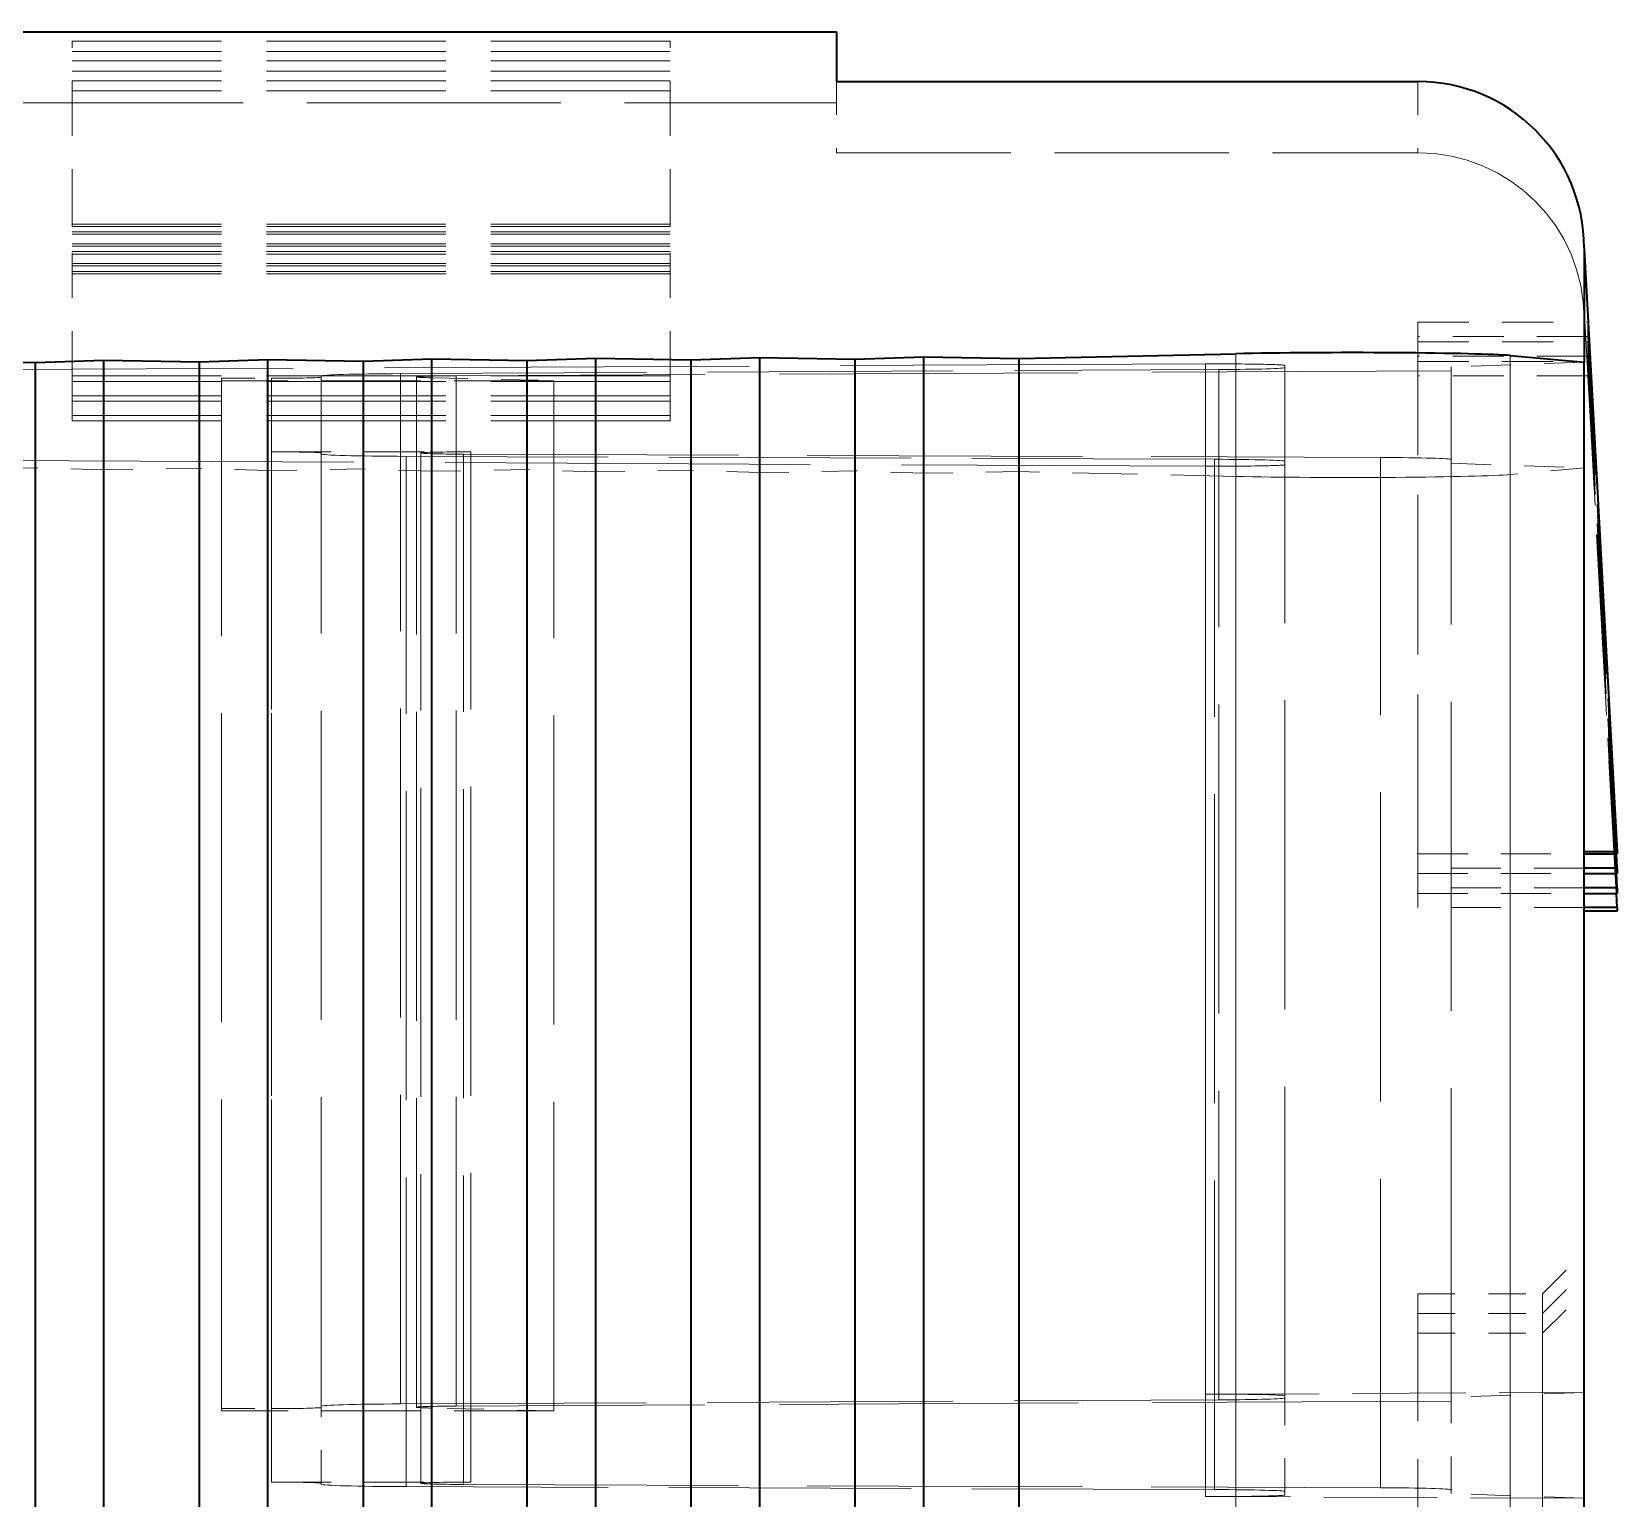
# Model space of a CAD drawing. Extents: x 23 to 587, y 4 to 413.
# Drawn here: x 105.003 to 109.774, y 251.631 to 256.043 of the extents above; entities that cross this region are included whole.
import ezdxf

# ---------------------------------------------------------------- set-up
doc = ezdxf.new("R2010")
doc.units = 0
doc.linetypes.add('DASHED', pattern=[15, 12, -3])
doc.layers.get('0').update_dxf_attribs({"lineweight": 13})

# ---------------------------------------------------------------- blocks, each defined once
blk = doc.blocks.new('BLOCK6915')
at = {"color": 7, "lineweight": 35, "ltscale": 0.1275}
blk.add_line((30.4, 83.885), (35.5, 83.885), dxfattribs=at)
at = {"color": 7, "lineweight": 35, "ltscale": 0.007498}
blk.add_line((35.5, 83.885), (35.5, 83.5851), dxfattribs=at)
at = {"color": 7, "linetype": 'DASHED', "lineweight": 13, "ltscale": 0.09}
for p, q in [((34.5, 83.828), (30.9, 83.828)), ((34.5, 83.7662), (30.9, 83.7662)), ((34.5, 83.7091), (30.9, 83.7091)), ((34.5, 83.6473), (30.9, 83.6473)), ((34.5, 83.5903), (30.9, 83.5903)), ((34.5, 83.5285), (30.9, 83.5285)), ((34.5, 82.7283), (30.9, 82.7283)), ((34.5, 82.714), (30.9, 82.714)), ((34.5, 82.6807), (30.9, 82.6807)), ((34.5, 82.6665), (30.9, 82.6665)), ((34.5, 82.6094), (30.9, 82.6094)), ((34.5, 82.5952), (30.9, 82.5952)), ((34.5, 82.5619), (30.9, 82.5619)), ((34.5, 82.5477), (30.9, 82.5477)), ((34.5, 82.4906), (30.9, 82.4906)), ((34.5, 82.4764), (30.9, 82.4764)), ((34.5, 82.4431), (30.9, 82.4431)), ((34.5, 82.4288), (30.9, 82.4288)), ((34.5, 81.8143), (30.9, 81.8143)), ((34.5, 81.781), (30.9, 81.781)), ((34.5, 81.6954), (30.9, 81.6954)), ((34.5, 81.6622), (30.9, 81.6622)), ((34.5, 81.5766), (30.9, 81.5766)), ((34.5, 81.5433), (30.9, 81.5433))]:
    blk.add_line(p, q, dxfattribs=at)
at = {"color": 7, "linetype": 'DASHED', "lineweight": 13, "ltscale": 0.027492}
for p, q in [((30.9, 82.7283), (30.9, 83.828)), ((34.5, 82.7283), (34.5, 83.828))]:
    blk.add_line(p, q, dxfattribs=at)
at = {"color": 7, "linetype": 'DASHED', "lineweight": 13, "ltscale": 0.010695}
for p, q in [((35.5, 83.5851), (35.5, 83.1573)), ((39, 83.5851), (39, 83.1573))]:
    blk.add_line(p, q, dxfattribs=at)
at = {"color": 7, "lineweight": 35, "ltscale": 0.0875}
blk.add_line((35.5, 83.5851), (39, 83.5851), dxfattribs=at)
at = {"color": 7, "linetype": 'DASHED', "lineweight": 13, "ltscale": 0.1275}
blk.add_line((30.4, 83.4572), (35.5, 83.4572), dxfattribs=at)
at = {"color": 7, "linetype": 'DASHED', "lineweight": 13, "ltscale": 0.0875}
blk.add_line((35.5, 83.1573), (39, 83.1573), dxfattribs=at)
at = {"color": 7, "linetype": 'DASHED', "lineweight": 13, "ltscale": 0.000356486}
for p, q in [((30.9, 82.714), (30.9, 82.7283)), ((34.5, 82.714), (34.5, 82.7283)), ((31.8, 75.5873), (31.8, 75.6016))]:
    blk.add_line(p, q, dxfattribs=at)
at = {"color": 7, "linetype": 'DASHED', "lineweight": 13, "ltscale": 0.022494}
for p, q in [((30.9, 81.8143), (30.9, 82.714)), ((34.5, 81.8143), (34.5, 82.714))]:
    blk.add_line(p, q, dxfattribs=at)
at = {"color": 7, "linetype": 'DASHED', "lineweight": 13, "ltscale": 0.008912}
blk.add_line((39.9985, 82.6048), (39.9985, 82.2483), dxfattribs=at)
at = {"color": 7, "lineweight": 35, "ltscale": 0.017202}
blk.add_line((40, 82.5854), (40, 81.8973), dxfattribs=at)
at = {"color": 7, "lineweight": 35, "ltscale": 0.090801}
blk.add_line((40, 82.5773), (40.2, 78.9507), dxfattribs=at)
at = {"color": 7, "linetype": 'DASHED', "lineweight": 13, "ltscale": 0.090801}
blk.add_line((40, 82.2208), (40.2, 78.5942), dxfattribs=at)
at = {"color": 7, "linetype": 'DASHED', "lineweight": 13, "ltscale": 0.025589}
for p, q in [((39, 82.1379), (40.0236, 82.1379)), ((40.0236, 82.0524), (39, 82.0524)), ((39, 82.0191), (40.0236, 82.0191)), ((40.0236, 81.9336), (39, 81.9336)), ((39, 81.9003), (40.0236, 81.9003)), ((40.0236, 81.8147), (39, 81.8147))]:
    blk.add_line(p, q, dxfattribs=at)
at = {"color": 7, "linetype": 'DASHED', "lineweight": 13, "ltscale": 0.079977}
blk.add_line((39, 78.9389), (39, 82.1379), dxfattribs=at)
at = {"color": 7, "linetype": 'DASHED', "lineweight": 13, "ltscale": 0.080099}
for p, q in [((40.2, 78.9389), (40.0236, 82.1379)), ((40.2, 78.82), (40.0236, 82.0191)), ((40.2, 78.7012), (40.0236, 81.9003))]:
    blk.add_line(p, q, dxfattribs=at)
at = {"color": 7, "linetype": 'DASHED', "lineweight": 13, "ltscale": 0.002139}
for p, q in [((40.0236, 82.1379), (40.0236, 82.0524)), ((40.0236, 82.0191), (40.0236, 81.9336)), ((40.0236, 81.9003), (40.0236, 81.8147)), ((30.9, 81.6954), (30.9, 81.781)), ((34.5, 81.6954), (34.5, 81.781)), ((30.9, 81.5766), (30.9, 81.6622)), ((34.5, 81.5766), (34.5, 81.6622)), ((39, 78.8533), (39, 78.9389)), ((39, 78.7345), (39, 78.82)), ((39, 78.6156), (39, 78.7012))]:
    blk.add_line(p, q, dxfattribs=at)
at = {"color": 7, "linetype": 'DASHED', "lineweight": 13, "ltscale": 0.077957}
for p, q in [((40.1953, 78.9388), (40.0236, 82.0524)), ((40.1953, 78.82), (40.0236, 81.9336)), ((40.1953, 78.7012), (40.0236, 81.8147))]:
    blk.add_line(p, q, dxfattribs=at)
at = {"color": 7, "lineweight": 35, "ltscale": 0.00699}
blk.add_line((30.4, 81.9003), (30.6796, 81.8955), dxfattribs=at)
at = {"color": 7, "linetype": 'DASHED', "lineweight": 13, "ltscale": 0.18305}
for p, q in [((37.722, 81.8865), (30.4, 81.8519)), ((30.4, 81.3058), (37.722, 81.2711))]:
    blk.add_line(p, q, dxfattribs=at)
at = {"color": 7, "lineweight": 35, "ltscale": 0.010311}
for p, q in [((30.6796, 81.8955), (31.0918, 81.9092)), ((31.6663, 81.8994), (32.0785, 81.913)), ((32.6531, 81.9033), (33.0653, 81.9169)), ((33.6398, 81.9071), (34.052, 81.9208)), ((34.6265, 81.911), (35.0388, 81.9246)), ((35.6133, 81.9148), (36.0255, 81.9285))]:
    blk.add_line(p, q, dxfattribs=at)
at = {"color": 7, "lineweight": 35, "ltscale": 0.154956}
for p, q in [((30.6796, 75.6973), (30.6796, 81.8955)), ((40, 75.699), (40, 81.8973))]:
    blk.add_line(p, q, dxfattribs=at)
at = {"color": 7, "lineweight": 35, "ltscale": 0.014365}
for p, q in [((31.0918, 81.9092), (31.6663, 81.8994)), ((32.0785, 81.913), (32.6531, 81.9033)), ((33.0653, 81.9169), (33.6398, 81.9071)), ((34.052, 81.9208), (34.6265, 81.911)), ((35.0388, 81.9246), (35.6133, 81.9148)), ((36.0255, 81.9285), (36.6, 81.9187))]:
    blk.add_line(p, q, dxfattribs=at)
at = {"color": 7, "lineweight": 35, "ltscale": 0.249929}
for p, q in [((31.0918, 71.912), (31.0918, 81.9092)), ((31.6663, 71.9022), (31.6663, 81.8994)), ((32.0785, 71.9159), (32.0785, 81.913)), ((32.6531, 71.9061), (32.6531, 81.9033)), ((33.0653, 71.9197), (33.0653, 81.9169)), ((33.6398, 71.9099), (33.6398, 81.9071)), ((34.052, 71.9236), (34.052, 81.9208)), ((34.6265, 71.9138), (34.6265, 81.911)), ((35.0388, 71.9274), (35.0388, 81.9246)), ((35.6133, 71.9176), (35.6133, 81.9148)), ((36.0255, 71.9313), (36.0255, 81.9285)), ((36.6, 71.9215), (36.6, 81.9187))]:
    blk.add_line(p, q, dxfattribs=at)
at = {"color": 7, "lineweight": 35, "ltscale": 0.032609}
blk.add_line((36.6, 81.9187), (37.904, 81.9479), dxfattribs=at)
at = {"color": 7, "linetype": 'DASHED', "lineweight": 13, "ltscale": 0.154956}
for p, q in [((37.722, 75.6883), (37.722, 81.8865)), ((38.2, 75.6789), (38.2, 81.8772)), ((31.8, 75.6016), (31.8, 81.7999)), ((32.1, 75.6016), (32.1, 81.7999)), ((32.4, 75.6159), (32.4, 81.8141)), ((32.8769, 75.6298), (32.8769, 81.8281)), ((32.9735, 75.6099), (32.9735, 81.8082)), ((33.0613, 75.6049), (33.0613, 81.8031)), ((33.2119, 75.6169), (33.2119, 81.8152)), ((33.8, 75.5873), (33.8, 81.7856)), ((37.8026, 75.6544), (37.8026, 81.8526)), ((39.2, 75.6705), (39.2, 81.8688)), ((32.1, 75.1596), (32.1, 81.3578)), ((32.9099, 75.1322), (32.9099, 81.3305)), ((33, 75.1524), (33, 81.3507)), ((33.255, 75.1454), (33.255, 81.3436)), ((33.3, 75.1596), (33.3, 81.3578)), ((37.7751, 75.1146), (37.7751, 81.3129)), ((38.7751, 75.1254), (38.7751, 81.3237)), ((37.722, 75.0729), (37.722, 81.2711)), ((40, 75.0621), (40, 81.2604))]:
    blk.add_line(p, q, dxfattribs=at)
at = {"color": 7, "lineweight": 13, "ltscale": 0.249929}
for p, q in [((37.904, 71.9507), (37.904, 81.9479)), ((39.5555, 71.9395), (39.5555, 81.9367))]:
    blk.add_line(p, q, dxfattribs=at)
at = {"color": 7, "linetype": 'DASHED', "lineweight": 13, "ltscale": 0.020013}
for p, q in [((40, 81.8973), (39.2, 81.8688)), ((39.2, 81.2889), (40, 81.2604)), ((40, 75.699), (39.2, 75.6705)), ((40, 75.0621), (39.2, 75.0906))]:
    blk.add_line(p, q, dxfattribs=at)
at = {"color": 7, "lineweight": 35, "ltscale": 0.011156}
blk.add_line((39.5555, 81.9367), (40, 81.8973), dxfattribs=at)
at = {"color": 7, "linetype": 'DASHED', "lineweight": 13, "ltscale": 0.242725}
blk.add_line((40, 81.8973), (40, 72.1883), dxfattribs=at)
at = {"color": 7, "linetype": 'DASHED', "lineweight": 13, "ltscale": 0.0008318}
for p, q in [((30.9, 81.781), (30.9, 81.8143)), ((34.5, 81.781), (34.5, 81.8143)), ((30.9, 81.6622), (30.9, 81.6954)), ((34.5, 81.6622), (34.5, 81.6954)), ((30.9, 81.5433), (30.9, 81.5766)), ((34.5, 81.5433), (34.5, 81.5766))]:
    blk.add_line(p, q, dxfattribs=at)
at = {"color": 7, "linetype": 'DASHED', "lineweight": 13, "ltscale": 0.0075}
for p, q in [((31.8, 81.7999), (32.1, 81.7999)), ((31.8, 75.6016), (32.1, 75.6016))]:
    blk.add_line(p, q, dxfattribs=at)
at = {"color": 7, "linetype": 'DASHED', "lineweight": 13, "ltscale": 0.05}
for p, q in [((33.8, 81.7856), (31.8, 81.7856)), ((33.8, 75.5873), (31.8, 75.5873))]:
    blk.add_line(p, q, dxfattribs=at)
at = {"color": 7, "linetype": 'DASHED', "lineweight": 13, "ltscale": 0.123145}
for p, q in [((32.8769, 81.8281), (37.8026, 81.8526)), ((32.8769, 75.6298), (37.8026, 75.6544))]:
    blk.add_line(p, q, dxfattribs=at)
at = {"color": 7, "linetype": 'DASHED', "lineweight": 13, "ltscale": 0.018472}
for p, q in [((33.0613, 81.8031), (33.8, 81.7856)), ((33.8, 75.5873), (33.0613, 75.6049))]:
    blk.add_line(p, q, dxfattribs=at)
at = {"color": 7, "linetype": 'DASHED', "lineweight": 13, "ltscale": 0.149705}
for p, q in [((39.2, 81.845), (33.2119, 81.8152)), ((39.2, 75.6468), (33.2119, 75.6169))]:
    blk.add_line(p, q, dxfattribs=at)
at = {"color": 7, "linetype": 'DASHED', "lineweight": 13, "ltscale": 0.03}
for p, q in [((32.1, 81.3578), (33.3, 81.3578)), ((32.1, 75.1596), (33.3, 75.1596))]:
    blk.add_line(p, q, dxfattribs=at)
at = {"color": 7, "linetype": 'DASHED', "lineweight": 13, "ltscale": 0.121632}
for p, q in [((37.7751, 81.3129), (32.9099, 81.3305)), ((37.7751, 75.1146), (32.9099, 75.1322))]:
    blk.add_line(p, q, dxfattribs=at)
at = {"color": 7, "linetype": 'DASHED', "lineweight": 13, "ltscale": 0.138006}
for p, q in [((33.255, 81.3436), (38.7751, 81.3237)), ((33.255, 75.1454), (38.7751, 75.1254))]:
    blk.add_line(p, q, dxfattribs=at)
at = {"color": 7, "linetype": 'DASHED', "lineweight": 13, "ltscale": 0.00699}
blk.add_line((30.6796, 81.2621), (30.4, 81.2574), dxfattribs=at)
at = {"color": 7, "linetype": 'DASHED', "lineweight": 13, "ltscale": 0.010311}
for p, q in [((31.0918, 81.2485), (30.6796, 81.2621)), ((32.0785, 81.2446), (31.6663, 81.2583)), ((33.0653, 81.2408), (32.6531, 81.2544)), ((34.052, 81.2369), (33.6398, 81.2506)), ((35.0388, 81.233), (34.6265, 81.2467)), ((36.0255, 81.2292), (35.6133, 81.2428))]:
    blk.add_line(p, q, dxfattribs=at)
at = {"color": 7, "linetype": 'DASHED', "lineweight": 13, "ltscale": 0.249929}
for p, q in [((30.6796, 71.265), (30.6796, 81.2621)), ((31.0918, 71.2513), (31.0918, 81.2485)), ((31.6663, 71.2611), (31.6663, 81.2583)), ((32.0785, 71.2474), (32.0785, 81.2446)), ((32.6531, 71.2572), (32.6531, 81.2544)), ((33.0653, 71.2436), (33.0653, 81.2408)), ((33.6398, 71.2534), (33.6398, 81.2506)), ((34.052, 71.2397), (34.052, 81.2369)), ((34.6265, 71.2495), (34.6265, 81.2467)), ((35.0388, 71.2359), (35.0388, 81.233)), ((35.6133, 71.2457), (35.6133, 81.2428)), ((36.0255, 71.232), (36.0255, 81.2292)), ((36.6, 71.2418), (36.6, 81.239)), ((37.904, 71.2126), (37.904, 81.2098)), ((39.5555, 71.2238), (39.5555, 81.2209))]:
    blk.add_line(p, q, dxfattribs=at)
at = {"color": 7, "linetype": 'DASHED', "lineweight": 13, "ltscale": 0.014365}
for p, q in [((31.6663, 81.2583), (31.0918, 81.2485)), ((32.6531, 81.2544), (32.0785, 81.2446)), ((33.6398, 81.2506), (33.0653, 81.2408)), ((34.6265, 81.2467), (34.052, 81.2369)), ((35.6133, 81.2428), (35.0388, 81.233)), ((36.6, 81.239), (36.0255, 81.2292))]:
    blk.add_line(p, q, dxfattribs=at)
at = {"color": 7, "linetype": 'DASHED', "lineweight": 13, "ltscale": 0.032609}
blk.add_line((37.904, 81.2098), (36.6, 81.239), dxfattribs=at)
at = {"color": 7, "linetype": 'DASHED', "lineweight": 13, "ltscale": 0.011156}
blk.add_line((40, 81.2604), (39.5555, 81.2209), dxfattribs=at)
at = {"color": 7, "linetype": 'DASHED', "lineweight": 13, "ltscale": 0.025}
for p, q in [((39, 78.9389), (40, 78.9389)), ((40, 78.8533), (39, 78.8533)), ((39, 78.82), (40, 78.82)), ((40, 78.7345), (39, 78.7345)), ((39, 78.7012), (40, 78.7012)), ((40, 78.6156), (39, 78.6156))]:
    blk.add_line(p, q, dxfattribs=at)
at = {"color": 7, "lineweight": 35, "ltscale": 0.005}
for p, q in [((40.2, 78.9507), (40, 78.9507)), ((40, 78.9389), (40.2, 78.9389)), ((40.2, 78.8533), (40, 78.8533)), ((40, 78.82), (40.2, 78.82)), ((40.2, 78.7345), (40, 78.7345)), ((40, 78.7012), (40.2, 78.7012)), ((40.2, 78.6156), (40, 78.6156)), ((40.2, 78.5942), (40, 78.5942))]:
    blk.add_line(p, q, dxfattribs=at)
at = {"color": 7, "lineweight": 35, "ltscale": 0.002142}
for p, q in [((40.2, 78.8533), (40.1953, 78.9388)), ((40.2, 78.7345), (40.1953, 78.82)), ((40.2, 78.6156), (40.1953, 78.7012))]:
    blk.add_line(p, q, dxfattribs=at)
at = {"color": 7, "lineweight": 35, "ltscale": 0.000297071}
blk.add_line((40.2, 78.9507), (40.2, 78.9389), dxfattribs=at)
at = {"color": 7, "linetype": 'DASHED', "lineweight": 13, "ltscale": 0.000831774}
for p, q in [((39, 78.82), (39, 78.8533)), ((39, 78.7012), (39, 78.7345))]:
    blk.add_line(p, q, dxfattribs=at)
at = {"color": 7, "lineweight": 35, "ltscale": 0.0008318}
for p, q in [((40.2, 78.8533), (40.2, 78.82)), ((40.2, 78.7345), (40.2, 78.7012))]:
    blk.add_line(p, q, dxfattribs=at)
at = {"color": 7, "lineweight": 35, "ltscale": 0.000534729}
blk.add_line((40.2, 78.6156), (40.2, 78.5942), dxfattribs=at)
at = {"color": 7, "linetype": 'DASHED', "lineweight": 13, "ltscale": 0.008839}
for p, q in [((39.75, 76.2926), (40, 76.5426)), ((39.75, 76.1738), (40, 76.4238)), ((39.75, 76.055), (40, 76.305))]:
    blk.add_line(p, q, dxfattribs=at)
at = {"color": 7, "linetype": 'DASHED', "lineweight": 13, "ltscale": 0.076568}
for p, q in [((39, 73.2299), (39, 76.2926)), ((39.75, 73.2299), (39.75, 76.2926)), ((39.75, 73.1111), (39.75, 76.1738)), ((39.75, 72.9923), (39.75, 76.055)), ((39.75, 72.0926), (39.75, 75.1554))]:
    blk.add_line(p, q, dxfattribs=at)
at = {"color": 7, "linetype": 'DASHED', "lineweight": 13, "ltscale": 0.01875}
for p, q in [((39, 76.2926), (39.75, 76.2926)), ((39, 76.1738), (39.75, 76.1738)), ((39, 76.055), (39.75, 76.055))]:
    blk.add_line(p, q, dxfattribs=at)
at = {"color": 7, "lineweight": 35, "ltscale": 0.037489}
blk.add_line((30.6796, 74.1977), (30.6796, 75.6973), dxfattribs=at)
at = {"color": 7, "linetype": 'DASHED', "lineweight": 13, "ltscale": 0.056952}
for p, q in [((37.722, 75.6883), (40, 75.699)), ((40, 75.0621), (37.722, 75.0729))]:
    blk.add_line(p, q, dxfattribs=at)
at = {"color": 7, "linetype": 'DASHED', "lineweight": 13, "ltscale": 0.000323802}
blk.add_line((38.2, 75.666), (38.2, 75.6789), dxfattribs=at)
at = {"color": 7, "lineweight": 35, "ltscale": 0.094973}
blk.add_line((40, 71.9001), (40, 75.699), dxfattribs=at)
at = {"color": 7, "linetype": 'DASHED', "lineweight": 13, "ltscale": 0.000178243}
blk.add_line((32.4, 75.6087), (32.4, 75.6159), dxfattribs=at)
at = {"color": 7, "linetype": 'DASHED', "lineweight": 13, "ltscale": 0.011407}
blk.add_line((32.4, 75.1524), (32.4, 75.6087), dxfattribs=at)
at = {"color": 7, "linetype": 'DASHED', "lineweight": 13, "ltscale": 0.014077}
blk.add_line((38.2, 75.1029), (38.2, 75.666), dxfattribs=at)
at = {"color": 7, "linetype": 'DASHED', "lineweight": 13, "ltscale": 0.000594143}
blk.add_line((39.2, 75.6705), (39.2, 75.6468), dxfattribs=at)
at = {"color": 7, "linetype": 'DASHED', "lineweight": 13, "ltscale": 0.013326}
blk.add_line((39.2, 75.1137), (39.2, 75.6467), dxfattribs=at)
at = {"color": 7, "linetype": 'DASHED', "lineweight": 13, "ltscale": 0.000153203}
blk.add_line((32.4, 75.1463), (32.4, 75.1524), dxfattribs=at)
at = {"color": 7, "linetype": 'DASHED', "lineweight": 13, "ltscale": 0.000516729}
blk.add_line((38.2, 75.0822), (38.2, 75.1029), dxfattribs=at)
at = {"color": 7, "linetype": 'DASHED', "lineweight": 13, "ltscale": 0.000576461}
blk.add_line((39.2, 75.1137), (39.2, 75.0906), dxfattribs=at)
at = {"color": 7, "lineweight": 35}
for centre, major_axis, ratio, start_param, end_param in [((39, 82.5854), (-1, 0), 0.999718, 3.141593, 4.712389), ((38.5896, 81.9306), (1, 0), 0.023766, 0.261799, 2.326181)]:
    blk.add_ellipse(centre, major_axis=major_axis, ratio=ratio, start_param=start_param, end_param=end_param, dxfattribs=at)
at = {"color": 7, "linetype": 'DASHED', "lineweight": 13}
for centre, major_axis, ratio, start_param, end_param in [((39, 82.1576), (-1, 0), 0.999718, 3.141593, 4.712389), ((39, 82.5497), (-1, 0), 0.999718, 3.169132, 3.196671), ((39, 82.5497), (-1, 0), 0.999718, 3.141593, 3.169132), ((39, 82.1932), (-1, 0), 0.999718, 3.141593, 3.196671), ((37.8, 81.8772), (0.4, 0), 0.023766, 0, 1.767214), ((32.1, 81.807), (0.3, 0), 0.023766, 4.712389, 6.283185), ((33, 81.8141), (0.6, 0), 0.023766, 1.77748, 3.141593), ((33.2735, 81.8082), (0.3, 0), 0.023766, 1.77748, 3.141588), ((33.2735, 81.8082), (0.3, 0), 0.023766, 3.141588, 3.926991), ((37.7, 81.8642), (0.5, 0), 0.023766, 4.919072, 6.283185), ((32.1, 81.3507), (0.3, 0), 0.023766, 0, 1.570796), ((33, 81.3446), (0.6, 0), 0.023766, 3.141593, 4.561584), ((33.3, 81.3507), (0.3, 0), 0.023766, 1.570796, 3.141581), ((33.3, 81.3507), (0.3, 0), 0.023766, 3.141581, 4.561584), ((37.7, 81.3011), (0.5, 0), 0.023766, 0, 1.419991), ((38.7, 81.312), (0.5, 0), 0.023766, 0, 1.419991), ((37.8, 81.2805), (0.4, 0), 0.023766, 4.515971, 6.283185), ((38.5896, 81.2271), (1, 0), 0.023766, 3.957004, 6.021386), ((37.8, 75.6789), (0.4, 0), 0.023766, 0, 1.767214), ((32.1, 75.6087), (0.3, 0), 0.023766, 4.712389, 6.283185), ((33, 75.6159), (0.6, 0), 0.023766, 1.77748, 3.141593), ((33.2735, 75.6099), (0.3, 0), 0.023766, 1.77748, 3.141588), ((33.2735, 75.6099), (0.3, 0), 0.023766, 3.141588, 3.926991), ((37.7, 75.666), (0.5, 0), 0.023766, 4.919072, 6.283185), ((32.1, 75.1524), (0.3, 0), 0.023766, 0, 1.570796), ((33, 75.1463), (0.6, 0), 0.023766, 3.141593, 4.561584), ((33.3, 75.1524), (0.3, 0), 0.023766, 1.570796, 3.141581), ((33.3, 75.1524), (0.3, 0), 0.023766, 3.141581, 4.561584), ((37.7, 75.1029), (0.5, 0), 0.023766, 0, 1.419991), ((38.7, 75.1137), (0.5, 0), 0.023766, 0, 1.419991), ((37.8, 75.0822), (0.4, 0), 0.023766, 4.515971, 6.283185)]:
    blk.add_ellipse(centre, major_axis=major_axis, ratio=ratio, start_param=start_param, end_param=end_param, dxfattribs=at)

msp = doc.modelspace()

# ---------------------------------------------------------------- block references
at = {"lineweight": 0, "xscale": 0.5, "yscale": 0.5, "zscale": 0.5}
msp.add_blockref('BLOCK6915', (89.6743, 214.1001), dxfattribs=at)

doc.saveas('drawing.dxf')
